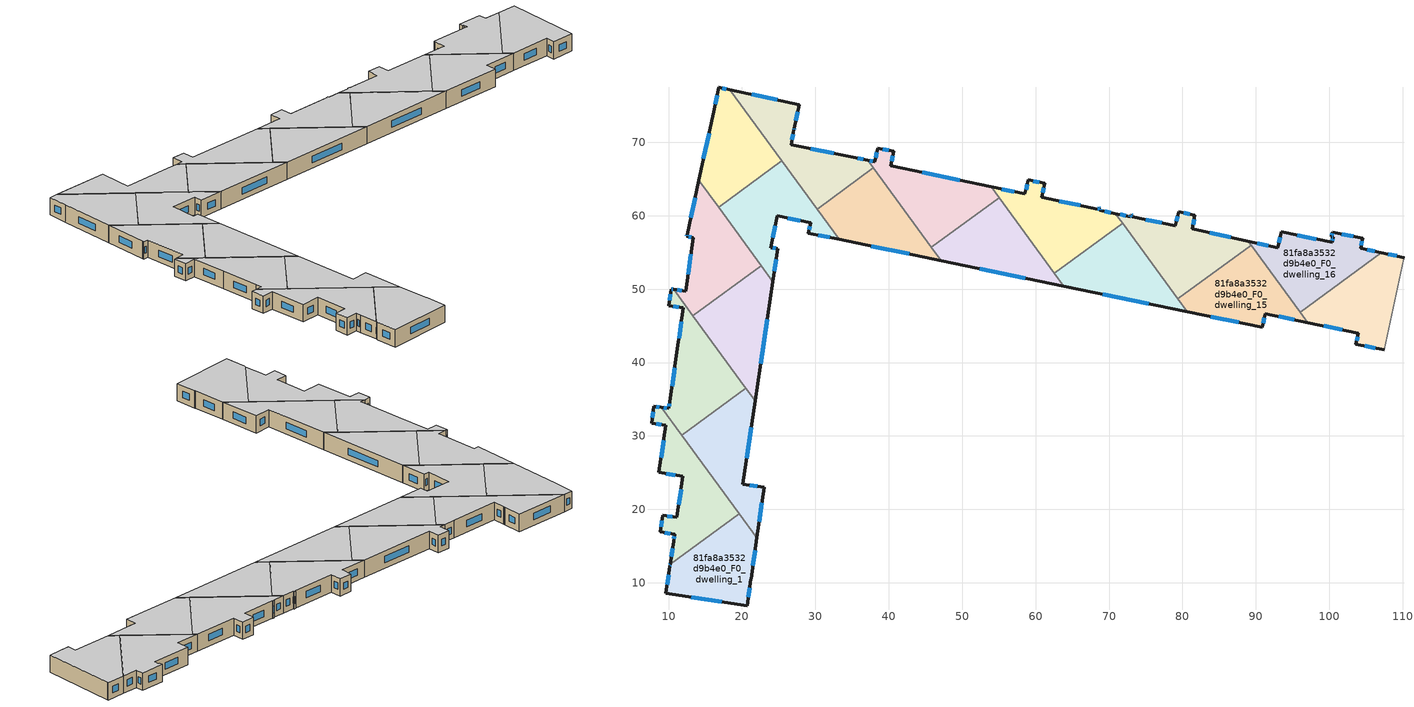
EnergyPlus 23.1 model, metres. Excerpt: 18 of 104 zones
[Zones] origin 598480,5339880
81fa8a3532d9b4e0_F0_dwelling_0
 floor ground (EU_floor_Construction): 9.64,31.44 7.68,31.74 8.01,34.05 9.03,33.9 19.63,19.43 10.22,12.54 10.69,15.69 10.85,16.61 8.87,16.93 9.19,19.19 11.12,18.91 11.96,24.52 8.69,25.05 z0
 wall outside (EU_wall_Construction): 9.03,33.9 8.01,34.05 7.68,31.74 9.64,31.44 8.69,25.05 11.96,24.52 11.12,18.91 9.19,19.19 8.87,16.93 10.85,16.61 10.69,15.69 10.22,12.54 z0:3
 wall to 81fa8a3532d9b4e0_F0_dwelling_1 (EU_wall_Construction): 10.22,12.54 19.63,19.43 z0:3
 wall to 81fa8a3532d9b4e0_F0_dwelling_3 (EU_wall_Construction): 19.63,19.43 11.81,30.11 z0:3
 wall to 81fa8a3532d9b4e0_F0_dwelling_2 (EU_wall_Construction): 11.81,30.11 9.03,33.9 z0:3
 window (EU_Window_Construction): 9.71,24.89 10.94,24.69 / 9.34,29.44 8.99,27.06 / 8.29,31.64 9.03,31.53 / 7.91,33.32 7.78,32.46 / 8.71,33.95 8.33,34 / 10.54,14.7 10.37,13.53 / 10.8,16.32 10.74,15.98 / 9.49,16.83 10.23,16.71 / 9.09,18.48 8.97,17.64 / 10.51,19 9.8,19.1 / 11.7,22.76 11.38,20.67 z0.94:2.06
 ceiling to 81fa8a3532d9b4e0_F1_dwelling_0 (EU_floor_Construction): 19.63,19.43 9.03,33.9 8.01,34.05 7.68,31.74 9.64,31.44 8.69,25.05 11.96,24.52 11.12,18.91 9.19,19.19 8.87,16.93 10.85,16.61 10.69,15.69 10.22,12.54 z3
81fa8a3532d9b4e0_F0_dwelling_1
 floor ground (EU_floor_Construction): 19.63,19.43 22.03,16.15 21.24,10.58 21.23,10.47 20.72,6.91 9.65,8.56 10.18,12.28 10.22,12.54 z0
 wall outside (EU_wall_Construction): 10.22,12.54 10.18,12.28 9.65,8.56 20.72,6.91 21.23,10.47 21.24,10.58 22.03,16.15 z0:3
 wall to 81fa8a3532d9b4e0_F0_dwelling_3 (EU_wall_Construction): 22.03,16.15 19.63,19.43 z0:3
 window (EU_Window_Construction): 20.88,8.03 21.07,9.35 / 13.12,8.04 17.25,7.43 / 10.02,11.12 9.82,9.72 / 10.21,12.46 10.19,12.36 / 21.49,12.33 21.78,14.41 z0.94:2.06
 ceiling to 81fa8a3532d9b4e0_F1_dwelling_1 (EU_floor_Construction): 20.72,6.91 21.23,10.47 21.24,10.58 22.03,16.15 19.63,19.43 10.22,12.54 10.18,12.28 9.65,8.56 z3
81fa8a3532d9b4e0_F0_dwelling_10
 floor ground (EU_floor_Construction): 53.95,63.94 55.02,62.47 45.79,55.71 37.12,67.55 38.1,67.35 38.48,69.2 40.69,68.76 40.3,66.84 z0
 wall outside (EU_wall_Construction): 53.95,63.94 40.3,66.84 40.69,68.76 38.48,69.2 38.1,67.35 37.12,67.55 z0:3
 wall to 81fa8a3532d9b4e0_F0_dwelling_11 (EU_wall_Construction): 45.79,55.71 55.02,62.47 z0:3
 wall to 81fa8a3532d9b4e0_F0_dwelling_9 (EU_wall_Construction): 37.89,66.51 45.79,55.71 z0:3
 wall to 81fa8a3532d9b4e0_F0_dwelling_12 (EU_wall_Construction): 55.02,62.47 53.95,63.94 z0:3
 wall to 81fa8a3532d9b4e0_F0_dwelling_8 (EU_wall_Construction): 37.12,67.55 37.89,66.51 z0:3
 window (EU_Window_Construction): 37.79,67.42 37.43,67.49 / 38.36,68.62 38.22,67.93 / 40,68.9 39.17,69.06 / 40.42,67.44 40.57,68.16 / 49.67,64.85 44.58,65.93 z0.94:2.06
 ceiling to 81fa8a3532d9b4e0_F1_dwelling_10 (EU_floor_Construction): 55.02,62.47 53.95,63.94 40.3,66.84 40.69,68.76 38.48,69.2 38.1,67.35 37.12,67.55 45.79,55.71 z3
81fa8a3532d9b4e0_F0_dwelling_11
 floor ground (EU_floor_Construction): 55.02,62.47 63.85,50.42 47.13,53.89 45.79,55.71 z0
 wall outside (EU_wall_Construction): 47.13,53.89 63.85,50.42 z0:3
 wall to 81fa8a3532d9b4e0_F0_dwelling_13 (EU_wall_Construction): 63.85,50.42 62.56,52.18 z0:3
 wall to 81fa8a3532d9b4e0_F0_dwelling_9 (EU_wall_Construction): 45.79,55.71 47.13,53.89 z0:3
 wall to 81fa8a3532d9b4e0_F0_dwelling_12 (EU_wall_Construction): 62.56,52.18 55.02,62.47 z0:3
 window (EU_Window_Construction): 52.37,52.8 58.61,51.5 z0.94:2.06
 ceiling to 81fa8a3532d9b4e0_F1_dwelling_11 (EU_floor_Construction): 63.85,50.42 55.02,62.47 45.79,55.71 47.13,53.89 z3
81fa8a3532d9b4e0_F0_dwelling_12
 floor ground (EU_floor_Construction): 70.87,60.3 71.84,58.97 62.56,52.18 53.95,63.94 58.55,62.97 59.02,64.88 61.21,64.42 60.83,62.51 68.49,60.9 68.51,61.02 68.81,60.96 68.76,60.72 z0
 wall outside (EU_wall_Construction): 70.87,60.3 68.76,60.72 68.81,60.96 68.51,61.02 68.49,60.9 60.83,62.51 61.21,64.42 59.02,64.88 58.55,62.97 53.95,63.94 z0:3
 wall to 81fa8a3532d9b4e0_F0_dwelling_13 (EU_wall_Construction): 62.56,52.18 71.84,58.97 z0:3
 wall to 81fa8a3532d9b4e0_F0_dwelling_14 (EU_wall_Construction): 71.84,58.97 70.87,60.3 z0:3
 window (EU_Window_Construction): 70.21,60.43 69.42,60.58 / 57.11,63.27 55.39,63.64 / 58.87,64.28 58.7,63.57 / 60.52,64.56 59.7,64.73 / 60.95,63.11 61.09,63.82 / 66.09,61.4 63.23,62.01 / 68.5,60.98 68.5,60.94 / 68.71,60.98 68.6,61 / 68.77,60.79 68.79,60.88 z0.94:2.06
 ceiling to 81fa8a3532d9b4e0_F1_dwelling_12 (EU_floor_Construction): 71.84,58.97 70.87,60.3 68.76,60.72 68.81,60.96 68.51,61.02 68.49,60.9 60.83,62.51 61.21,64.42 59.02,64.88 58.55,62.97 53.95,63.94 62.56,52.18 z3
81fa8a3532d9b4e0_F0_dwelling_13
 floor ground (EU_floor_Construction): 71.84,58.97 80.66,46.92 63.85,50.42 62.56,52.18 z0
 wall outside (EU_wall_Construction): 63.85,50.42 80.66,46.92 z0:3
 wall to 81fa8a3532d9b4e0_F0_dwelling_15 (EU_wall_Construction): 80.66,46.92 79.37,48.69 z0:3
 wall to 81fa8a3532d9b4e0_F0_dwelling_14 (EU_wall_Construction): 79.37,48.69 71.84,58.97 z0:3
 window (EU_Window_Construction): 69.12,49.32 75.39,48.02 z0.94:2.06
 ceiling to 81fa8a3532d9b4e0_F1_dwelling_13 (EU_floor_Construction): 80.66,46.92 71.84,58.97 62.56,52.18 63.85,50.42 z3
81fa8a3532d9b4e0_F0_dwelling_14
 floor ground (EU_floor_Construction): 88.93,56.55 89.34,55.99 79.37,48.69 70.87,60.3 72.89,59.9 72.93,60.08 73.23,60.01 73.19,59.85 79.04,58.65 79.49,60.54 81.7,60.08 81.34,58.21 z0
 wall outside (EU_wall_Construction): 88.93,56.55 81.34,58.21 81.7,60.08 79.49,60.54 79.04,58.65 73.19,59.85 73.23,60.01 72.93,60.08 72.89,59.9 70.87,60.3 z0:3
 wall to 81fa8a3532d9b4e0_F0_dwelling_15 (EU_wall_Construction): 79.37,48.69 89.34,55.99 z0:3
 wall to 81fa8a3532d9b4e0_F0_dwelling_16 (EU_wall_Construction): 89.34,55.99 88.93,56.55 z0:3
 window (EU_Window_Construction): 72.26,60.02 71.5,60.17 / 72.92,60.02 72.9,59.95 / 73.13,60.03 73.02,60.06 / 73.2,59.9 73.22,59.96 / 77.21,59.03 75.02,59.47 / 79.35,59.95 79.18,59.24 / 81.01,60.22 80.18,60.4 / 81.45,58.79 81.59,59.49 / 86.55,57.07 83.72,57.69 z0.94:2.06
 ceiling to 81fa8a3532d9b4e0_F1_dwelling_14 (EU_floor_Construction): 89.34,55.99 88.93,56.55 81.34,58.21 81.7,60.08 79.49,60.54 79.04,58.65 73.19,59.85 73.23,60.01 72.93,60.08 72.89,59.9 70.87,60.3 79.37,48.69 z3
81fa8a3532d9b4e0_F0_dwelling_15
 floor ground (EU_floor_Construction): 89.34,55.99 97.05,45.45 91.29,46.66 90.9,44.8 80.66,46.92 79.37,48.69 z0
 wall outside (EU_wall_Construction): 80.66,46.92 90.9,44.8 91.29,46.66 97.05,45.45 z0:3
 wall to 81fa8a3532d9b4e0_F0_dwelling_17 (EU_wall_Construction): 97.05,45.45 96.01,46.87 z0:3
 wall to 81fa8a3532d9b4e0_F0_dwelling_16 (EU_wall_Construction): 96.01,46.87 89.34,55.99 z0:3
 window (EU_Window_Construction): 91.02,45.38 91.17,46.07 / 83.87,46.26 87.69,45.47 / 93.1,46.28 95.25,45.83 z0.94:2.06
 ceiling to 81fa8a3532d9b4e0_F1_dwelling_15 (EU_floor_Construction): 97.05,45.45 89.34,55.99 79.37,48.69 80.66,46.92 90.9,44.8 91.29,46.66 z3
81fa8a3532d9b4e0_F0_dwelling_16
 floor ground (EU_floor_Construction): 104.54,56.93 104.27,55.56 107.07,54.97 96.01,46.87 88.93,56.55 92.98,55.67 93.43,57.72 93.45,57.83 100.37,56.38 100.56,57.1 100.3,57.17 100.45,57.78 z0
 wall outside (EU_wall_Construction): 107.07,54.97 104.27,55.56 104.54,56.93 100.45,57.78 100.3,57.17 100.56,57.1 100.37,56.38 93.45,57.83 93.43,57.72 92.98,55.67 88.93,56.55 z0:3
 wall to 81fa8a3532d9b4e0_F0_dwelling_17 (EU_wall_Construction): 96.01,46.87 107.07,54.97 z0:3
 window (EU_Window_Construction): 103.26,57.2 101.73,57.51 / 104.35,55.99 104.45,56.5 / 106.19,55.16 105.14,55.38 / 91.71,55.94 90.2,56.27 / 93.29,57.08 93.12,56.31 / 98.2,56.83 95.62,57.38 / 100.5,56.87 100.43,56.6 / 100.38,57.15 100.48,57.12 / 100.4,57.59 100.35,57.36 z0.94:2.06
 ceiling to 81fa8a3532d9b4e0_F1_dwelling_16 (EU_floor_Construction): 107.07,54.97 104.27,55.56 104.54,56.93 100.45,57.78 100.3,57.17 100.56,57.1 100.37,56.38 93.45,57.83 93.43,57.72 92.98,55.67 88.93,56.55 96.01,46.87 z3
81fa8a3532d9b4e0_F0_dwelling_17
 floor ground (EU_floor_Construction): 110.18,54.31 110.14,54.14 107.48,41.72 103.63,42.52 103.95,44.02 97.05,45.45 96.01,46.87 107.07,54.97 z0
 wall outside (EU_wall_Construction): 97.05,45.45 103.95,44.02 103.63,42.52 107.48,41.72 / 110.18,54.31 107.07,54.97 z0:3
 wall adiabatic (EU_wall_Construction): 107.48,41.72 110.14,54.14 110.18,54.31 z0:3
 window (EU_Window_Construction): 104.84,42.27 106.27,41.97 / 103.85,43.55 103.73,42.99 / 99.21,45 101.79,44.47 / 109.2,54.52 108.04,54.76 z0.94:2.06
 ceiling to 81fa8a3532d9b4e0_F1_dwelling_17 (EU_floor_Construction): 107.48,41.72 110.14,54.14 110.18,54.31 107.07,54.97 96.01,46.87 97.05,45.45 103.95,44.02 103.63,42.52 z3
81fa8a3532d9b4e0_F0_dwelling_2
 floor ground (EU_floor_Construction): 12.04,47.47 10.05,47.76 10.34,50.01 10.68,49.96 20.54,36.5 11.81,30.11 9.03,33.9 10.04,33.76 10.17,34.7 11.15,41.43 z0
 wall outside (EU_wall_Construction): 10.68,49.96 10.34,50.01 10.05,47.76 12.04,47.47 11.15,41.43 10.17,34.7 10.04,33.76 9.03,33.9 z0:3
 wall to 81fa8a3532d9b4e0_F0_dwelling_3 (EU_wall_Construction): 11.81,30.11 20.54,36.5 z0:3
 wall to 81fa8a3532d9b4e0_F0_dwelling_5 (EU_wall_Construction): 20.54,36.5 13.31,46.36 z0:3
 wall to 81fa8a3532d9b4e0_F0_dwelling_4 (EU_wall_Construction): 13.31,46.37 10.68,49.96 z0:3
 window (EU_Window_Construction): 11.76,45.57 11.42,43.32 / 10.67,47.67 11.41,47.56 / 10.25,49.31 10.14,48.47 / 10.57,49.98 10.45,50 / 9.72,33.8 9.35,33.86 / 10.13,34.4 10.08,34.05 / 10.84,39.32 10.47,36.81 z0.94:2.06
 ceiling to 81fa8a3532d9b4e0_F1_dwelling_2 (EU_floor_Construction): 20.54,36.5 10.68,49.96 10.34,50.01 10.05,47.76 12.04,47.47 11.15,41.43 10.17,34.7 10.04,33.76 9.03,33.9 11.81,30.11 z3
81fa8a3532d9b4e0_F0_dwelling_3
 floor ground (EU_floor_Construction): 21.8,34.77 20.13,23.45 23.01,23.03 22.03,16.15 11.81,30.11 20.54,36.5 z0
 wall outside (EU_wall_Construction): 22.03,16.15 23.01,23.03 20.13,23.45 21.8,34.77 z0:3
 wall to 81fa8a3532d9b4e0_F0_dwelling_5 (EU_wall_Construction): 21.8,34.77 20.54,36.5 z0:3
 window (EU_Window_Construction): 22.11,23.16 21.03,23.32 / 22.34,18.31 22.7,20.88 / 20.65,27 21.28,31.22 z0.94:2.06
 ceiling to 81fa8a3532d9b4e0_F1_dwelling_3 (EU_floor_Construction): 22.03,16.15 23.01,23.03 20.13,23.45 21.8,34.77 20.54,36.5 11.81,30.11 z3
81fa8a3532d9b4e0_F0_dwelling_4
 floor ground (EU_floor_Construction): 14.12,64.8 22.63,53.19 13.31,46.37 10.68,49.96 12.35,49.72 13.35,57.02 12.48,57.21 12.53,57.41 z0
 wall outside (EU_wall_Construction): 14.12,64.8 12.53,57.41 12.48,57.21 13.35,57.02 12.35,49.72 10.68,49.96 z0:3
 wall to 81fa8a3532d9b4e0_F0_dwelling_5 (EU_wall_Construction): 13.31,46.37 22.63,53.19 z0:3
 wall to 81fa8a3532d9b4e0_F0_dwelling_7 (EU_wall_Construction): 22.63,53.19 16.81,61.14 z0:3
 wall to 81fa8a3532d9b4e0_F0_dwelling_6 (EU_wall_Construction): 16.81,61.14 14.12,64.8 z0:3
 window (EU_Window_Construction): 12.51,57.34 12.5,57.27 / 13.62,62.49 13.03,59.73 / 11.83,49.8 11.2,49.89 / 13.04,54.73 12.67,52.01 / 12.76,57.15 13.08,57.08 z0.94:2.06
 ceiling to 81fa8a3532d9b4e0_F1_dwelling_4 (EU_floor_Construction): 22.63,53.19 14.12,64.8 12.53,57.41 12.48,57.21 13.35,57.02 12.35,49.72 10.68,49.96 13.31,46.37 z3
81fa8a3532d9b4e0_F0_dwelling_5
 floor ground (EU_floor_Construction): 22.63,53.19 24.21,51.03 21.8,34.77 13.31,46.37 z0
 wall outside (EU_wall_Construction): 21.8,34.77 24.21,51.03 z0:3
 wall to 81fa8a3532d9b4e0_F0_dwelling_7 (EU_wall_Construction): 24.21,51.03 22.63,53.19 z0:3
 window (EU_Window_Construction): 22.56,39.87 23.46,45.93 z0.94:2.06
 ceiling to 81fa8a3532d9b4e0_F1_dwelling_5 (EU_floor_Construction): 21.8,34.77 24.21,51.03 22.63,53.19 13.31,46.37 z3
81fa8a3532d9b4e0_F0_dwelling_6
 floor ground (EU_floor_Construction): 18.34,77.15 25.44,67.46 16.81,61.14 14.12,64.8 16.15,74.17 16.82,77.47 z0
 wall outside (EU_wall_Construction): 18.34,77.15 16.82,77.47 16.15,74.17 14.12,64.8 z0:3
 wall to 81fa8a3532d9b4e0_F0_dwelling_7 (EU_wall_Construction): 16.81,61.14 25.44,67.46 z0:3
 wall to 81fa8a3532d9b4e0_F0_dwelling_8 (EU_wall_Construction): 25.44,67.46 18.34,77.15 z0:3
 window (EU_Window_Construction): 16.61,76.44 16.36,75.21 / 17.87,77.25 17.3,77.37 / 15.51,71.24 14.76,67.74 z0.94:2.06
 ceiling to 81fa8a3532d9b4e0_F1_dwelling_6 (EU_floor_Construction): 25.44,67.46 18.34,77.15 16.82,77.47 16.15,74.17 14.12,64.8 16.81,61.14 z3
81fa8a3532d9b4e0_F0_dwelling_7
 floor ground (EU_floor_Construction): 25.44,67.46 33.27,56.77 29.06,57.64 29.35,59.03 24.81,59.97 23.92,55.65 24.88,55.51 24.21,51.03 16.81,61.14 z0
 wall outside (EU_wall_Construction): 24.21,51.03 24.88,55.51 23.92,55.65 24.81,59.97 29.35,59.03 29.06,57.64 33.27,56.77 z0:3
 wall to 81fa8a3532d9b4e0_F0_dwelling_9 (EU_wall_Construction): 33.27,56.77 30.24,60.91 z0:3
 wall to 81fa8a3532d9b4e0_F0_dwelling_8 (EU_wall_Construction): 30.24,60.91 25.44,67.46 z0:3
 window (EU_Window_Construction): 24.42,52.43 24.67,54.11 / 30.38,57.37 31.95,57.04 / 29.26,58.59 29.15,58.08 / 26.23,59.67 27.92,59.32 / 24.2,57.01 24.53,58.62 / 24.58,55.55 24.22,55.61 z0.94:2.06
 ceiling to 81fa8a3532d9b4e0_F1_dwelling_7 (EU_floor_Construction): 33.27,56.77 25.44,67.46 16.81,61.14 24.21,51.03 24.88,55.51 23.92,55.65 24.81,59.97 29.35,59.03 29.06,57.64 z3
81fa8a3532d9b4e0_F0_dwelling_8
 floor ground (EU_floor_Construction): 35.16,67.96 37.12,67.55 37.89,66.51 30.24,60.91 18.34,77.15 27.8,75.14 27.13,71.95 27.11,71.87 27.08,71.73 26.69,69.69 z0
 wall outside (EU_wall_Construction): 37.12,67.55 35.16,67.96 26.69,69.69 27.08,71.73 27.11,71.87 27.13,71.95 27.8,75.14 18.34,77.15 z0:3
 wall to 81fa8a3532d9b4e0_F0_dwelling_9 (EU_wall_Construction): 30.24,60.91 37.89,66.51 z0:3
 window (EU_Window_Construction): 24.84,75.77 21.31,76.52 / 27.34,72.95 27.59,74.14 / 27.09,71.77 27.1,71.82 / 26.81,70.33 26.96,71.09 / 32.5,68.5 29.34,69.15 / 36.5,67.68 35.77,67.84 z0.94:2.06
 ceiling to 81fa8a3532d9b4e0_F1_dwelling_8 (EU_floor_Construction): 37.89,66.51 37.12,67.55 35.16,67.96 26.69,69.69 27.08,71.73 27.11,71.87 27.13,71.95 27.8,75.14 18.34,77.15 30.24,60.91 z3
81fa8a3532d9b4e0_F0_dwelling_9
 floor ground (EU_floor_Construction): 37.89,66.51 47.13,53.89 33.27,56.77 30.24,60.91 z0
 wall outside (EU_wall_Construction): 33.27,56.77 47.13,53.89 z0:3
 window (EU_Window_Construction): 37.61,55.86 42.78,54.79 z0.94:2.06
 ceiling to 81fa8a3532d9b4e0_F1_dwelling_9 (EU_floor_Construction): 47.13,53.89 37.89,66.51 30.24,60.91 33.27,56.77 z3
[Building]
EU S2 Campaign: North Axis=0; Terrain=City; Solar Distribution=FullExterior
[Site:Location]
Vienna: Latitude=48; Longitude=16.5; Time Zone=1; Elevation=183
[SizingPeriod:WeatherFileDays]
AnnualSizingPeriod: Begin Month=1; Begin Day of Month=1; End Month=12; End Day of Month=31; Day of Week for Start Day=Monday; Use Weather File Daylight Saving Period=No; Use Weather File Rain and Snow Indicators=No
[MATERIAL]
EU_InternalMass_Material: Roughness=MediumRough; Thickness=0.1; Conductivity=1; Density=1800; Specific Heat=900; Thermal Absorptance=0.9; Solar Absorptance=0.7; Visible Absorptance=0.7
[MATERIAL:NOMASS] Roughness=MediumRough; Thermal Absorptance=0.9; Solar Absorptance=0.7; Visible Absorptance=0.7
Name | Thermal Resistance
EU_wall_NoMass | 0.914258
EU_floor_NoMass | 1.09711
[WINDOWMATERIAL:SIMPLEGLAZINGSYSTEM]
EU_Window_SimpleGlazing: UFactor=2.09642; Solar Heat Gain Coefficient=0.65; Visible Transmittance=0.65
[CONSTRUCTION]
EU_wall_Construction: EU_wall_NoMass
EU_floor_Construction: EU_floor_NoMass
EU_Window_Construction: EU_Window_SimpleGlazing
EU_InternalMass_Construction: EU_InternalMass_Material
[ZONE] Type=1; Multiplier=1; Ceiling Height=autocalculate; Floor Area=autocalculate; Part of Total Floor Area=Yes
Name | Volume
81fa8a3532d9b4e0_F0_dwelling_0 | 295.296
81fa8a3532d9b4e0_F0_dwelling_1; 81fa8a3532d9b4e0_F0_dwelling_12 | 295.31
81fa8a3532d9b4e0_F0_dwelling_10 | 295.323
81fa8a3532d9b4e0_F0_dwelling_11 | 295.306
81fa8a3532d9b4e0_F0_dwelling_13 | 295.274
81fa8a3532d9b4e0_F0_dwelling_14 | 295.285
81fa8a3532d9b4e0_F0_dwelling_15 | 295.304
81fa8a3532d9b4e0_F0_dwelling_16 | 295.275
81fa8a3532d9b4e0_F0_dwelling_17 | 295.311
81fa8a3532d9b4e0_F0_dwelling_2 | 295.276
81fa8a3532d9b4e0_F0_dwelling_3; 81fa8a3532d9b4e0_F0_dwelling_6 | 295.277
81fa8a3532d9b4e0_F0_dwelling_4 | 295.315
81fa8a3532d9b4e0_F0_dwelling_5 | 295.291
81fa8a3532d9b4e0_F0_dwelling_7 | 295.302
81fa8a3532d9b4e0_F0_dwelling_8 | 295.293
81fa8a3532d9b4e0_F0_dwelling_9 | 295.295
[INTERNALMASS] Construction=EU_InternalMass_Construction
Name | Zone or ZoneList | Surface Area
81fa8a3532d9b4e0_F0_dwelling_0_EU_InternalMass | 81fa8a3532d9b4e0_F0_dwelling_0 | 98.4326
81fa8a3532d9b4e0_F0_dwelling_1_EU_InternalMass | 81fa8a3532d9b4e0_F0_dwelling_1 | 98.4376
81fa8a3532d9b4e0_F0_dwelling_2_EU_InternalMass | 81fa8a3532d9b4e0_F0_dwelling_2 | 98.4252
81fa8a3532d9b4e0_F0_dwelling_3_EU_InternalMass | 81fa8a3532d9b4e0_F0_dwelling_3 | 98.4245
81fa8a3532d9b4e0_F0_dwelling_4_EU_InternalMass | 81fa8a3532d9b4e0_F0_dwelling_4 | 98.4378
81fa8a3532d9b4e0_F0_dwelling_5_EU_InternalMass | 81fa8a3532d9b4e0_F0_dwelling_5 | 98.4269
81fa8a3532d9b4e0_F0_dwelling_6_EU_InternalMass | 81fa8a3532d9b4e0_F0_dwelling_6 | 98.4277
81fa8a3532d9b4e0_F0_dwelling_7_EU_InternalMass | 81fa8a3532d9b4e0_F0_dwelling_7 | 98.4333
81fa8a3532d9b4e0_F0_dwelling_8_EU_InternalMass | 81fa8a3532d9b4e0_F0_dwelling_8 | 98.4275
81fa8a3532d9b4e0_F0_dwelling_9_EU_InternalMass | 81fa8a3532d9b4e0_F0_dwelling_9 | 98.4262
81fa8a3532d9b4e0_F0_dwelling_10_EU_InternalMass | 81fa8a3532d9b4e0_F0_dwelling_10 | 98.4277
81fa8a3532d9b4e0_F0_dwelling_11_EU_InternalMass | 81fa8a3532d9b4e0_F0_dwelling_11 | 98.4328
81fa8a3532d9b4e0_F0_dwelling_12_EU_InternalMass | 81fa8a3532d9b4e0_F0_dwelling_12 | 98.4366
81fa8a3532d9b4e0_F0_dwelling_13_EU_InternalMass | 81fa8a3532d9b4e0_F0_dwelling_13 | 98.4249
81fa8a3532d9b4e0_F0_dwelling_14_EU_InternalMass | 81fa8a3532d9b4e0_F0_dwelling_14 | 98.4274
81fa8a3532d9b4e0_F0_dwelling_15_EU_InternalMass | 81fa8a3532d9b4e0_F0_dwelling_15 | 98.4345
81fa8a3532d9b4e0_F0_dwelling_16_EU_InternalMass | 81fa8a3532d9b4e0_F0_dwelling_16 | 98.426
81fa8a3532d9b4e0_F0_dwelling_17_EU_InternalMass | 81fa8a3532d9b4e0_F0_dwelling_17 | 98.4353
[OTHEREQUIPMENT] Fuel Type=Electricity; Design Level Calculation Method=Watts/Area; Power per Zone Floor Area=1; Fraction Latent=0; Fraction Radiant=0; Fraction Lost=0; Carbon Dioxide Generation Rate=0; EndUse Subcategory=EU_Step8_InternalGains
Name | Zone or ZoneList or Space or SpaceList | Schedule
EU_Step8_InternalGain_81fa8a3532d9b4e0_F0_dwelling_0_f000 | 81fa8a3532d9b4e0_F0_dwelling_0 | EU_Step8_GainSchedule_81fa8a3532d9b4e0_F0_dwelling_0_f000
EU_Step8_InternalGain_81fa8a3532d9b4e0_F0_dwelling_1_f000 | 81fa8a3532d9b4e0_F0_dwelling_1 | EU_Step8_GainSchedule_81fa8a3532d9b4e0_F0_dwelling_1_f000
EU_Step8_InternalGain_81fa8a3532d9b4e0_F0_dwelling_2_f000 | 81fa8a3532d9b4e0_F0_dwelling_2 | EU_Step8_GainSchedule_81fa8a3532d9b4e0_F0_dwelling_2_f000
EU_Step8_InternalGain_81fa8a3532d9b4e0_F0_dwelling_3_f000 | 81fa8a3532d9b4e0_F0_dwelling_3 | EU_Step8_GainSchedule_81fa8a3532d9b4e0_F0_dwelling_3_f000
EU_Step8_InternalGain_81fa8a3532d9b4e0_F0_dwelling_4_f000 | 81fa8a3532d9b4e0_F0_dwelling_4 | EU_Step8_GainSchedule_81fa8a3532d9b4e0_F0_dwelling_4_f000
EU_Step8_InternalGain_81fa8a3532d9b4e0_F0_dwelling_5_f000 | 81fa8a3532d9b4e0_F0_dwelling_5 | EU_Step8_GainSchedule_81fa8a3532d9b4e0_F0_dwelling_5_f000
EU_Step8_InternalGain_81fa8a3532d9b4e0_F0_dwelling_6_f000 | 81fa8a3532d9b4e0_F0_dwelling_6 | EU_Step8_GainSchedule_81fa8a3532d9b4e0_F0_dwelling_6_f000
EU_Step8_InternalGain_81fa8a3532d9b4e0_F0_dwelling_7_f000 | 81fa8a3532d9b4e0_F0_dwelling_7 | EU_Step8_GainSchedule_81fa8a3532d9b4e0_F0_dwelling_7_f000
EU_Step8_InternalGain_81fa8a3532d9b4e0_F0_dwelling_8_f000 | 81fa8a3532d9b4e0_F0_dwelling_8 | EU_Step8_GainSchedule_81fa8a3532d9b4e0_F0_dwelling_8_f000
EU_Step8_InternalGain_81fa8a3532d9b4e0_F0_dwelling_9_f000 | 81fa8a3532d9b4e0_F0_dwelling_9 | EU_Step8_GainSchedule_81fa8a3532d9b4e0_F0_dwelling_9_f000
EU_Step8_InternalGain_81fa8a3532d9b4e0_F0_dwelling_10_f000 | 81fa8a3532d9b4e0_F0_dwelling_10 | EU_Step8_GainSchedule_81fa8a3532d9b4e0_F0_dwelling_10_f000
EU_Step8_InternalGain_81fa8a3532d9b4e0_F0_dwelling_11_f000 | 81fa8a3532d9b4e0_F0_dwelling_11 | EU_Step8_GainSchedule_81fa8a3532d9b4e0_F0_dwelling_11_f000
EU_Step8_InternalGain_81fa8a3532d9b4e0_F0_dwelling_12_f000 | 81fa8a3532d9b4e0_F0_dwelling_12 | EU_Step8_GainSchedule_81fa8a3532d9b4e0_F0_dwelling_12_f000
EU_Step8_InternalGain_81fa8a3532d9b4e0_F0_dwelling_13_f000 | 81fa8a3532d9b4e0_F0_dwelling_13 | EU_Step8_GainSchedule_81fa8a3532d9b4e0_F0_dwelling_13_f000
EU_Step8_InternalGain_81fa8a3532d9b4e0_F0_dwelling_14_f000 | 81fa8a3532d9b4e0_F0_dwelling_14 | EU_Step8_GainSchedule_81fa8a3532d9b4e0_F0_dwelling_14_f000
EU_Step8_InternalGain_81fa8a3532d9b4e0_F0_dwelling_15_f000 | 81fa8a3532d9b4e0_F0_dwelling_15 | EU_Step8_GainSchedule_81fa8a3532d9b4e0_F0_dwelling_15_f000
EU_Step8_InternalGain_81fa8a3532d9b4e0_F0_dwelling_16_f000 | 81fa8a3532d9b4e0_F0_dwelling_16 | EU_Step8_GainSchedule_81fa8a3532d9b4e0_F0_dwelling_16_f000
EU_Step8_InternalGain_81fa8a3532d9b4e0_F0_dwelling_17_f000 | 81fa8a3532d9b4e0_F0_dwelling_17 | EU_Step8_GainSchedule_81fa8a3532d9b4e0_F0_dwelling_17_f000
[ZONEVENTILATION:DESIGNFLOWRATE] Schedule=EU_AlwaysOn; Design Flow Rate Calculation Method=AirChanges/Hour; Air Changes per Hour=0.546891; Ventilation Type=Natural; Fan Pressure Rise=0; Fan Total Efficiency=1; Constant Term Coefficient=1; Temperature Term Coefficient=0; Velocity Term Coefficient=0; Velocity Squared Term Coefficient=0; Minimum Indoor Temperature=-100; Maximum Indoor Temperature=100; Delta Temperature=-100; Minimum Outdoor Temperature=-100; Maximum Outdoor Temperature=100; Maximum Wind Speed=40
Name | Zone or ZoneList or Space or SpaceList
EU_ConstantAir_81fa8a3532d9b4e0_F0_dwelling_0 | 81fa8a3532d9b4e0_F0_dwelling_0
EU_ConstantAir_81fa8a3532d9b4e0_F0_dwelling_1 | 81fa8a3532d9b4e0_F0_dwelling_1
EU_ConstantAir_81fa8a3532d9b4e0_F0_dwelling_2 | 81fa8a3532d9b4e0_F0_dwelling_2
EU_ConstantAir_81fa8a3532d9b4e0_F0_dwelling_3 | 81fa8a3532d9b4e0_F0_dwelling_3
EU_ConstantAir_81fa8a3532d9b4e0_F0_dwelling_4 | 81fa8a3532d9b4e0_F0_dwelling_4
EU_ConstantAir_81fa8a3532d9b4e0_F0_dwelling_5 | 81fa8a3532d9b4e0_F0_dwelling_5
EU_ConstantAir_81fa8a3532d9b4e0_F0_dwelling_6 | 81fa8a3532d9b4e0_F0_dwelling_6
EU_ConstantAir_81fa8a3532d9b4e0_F0_dwelling_7 | 81fa8a3532d9b4e0_F0_dwelling_7
EU_ConstantAir_81fa8a3532d9b4e0_F0_dwelling_8 | 81fa8a3532d9b4e0_F0_dwelling_8
EU_ConstantAir_81fa8a3532d9b4e0_F0_dwelling_9 | 81fa8a3532d9b4e0_F0_dwelling_9
EU_ConstantAir_81fa8a3532d9b4e0_F0_dwelling_10 | 81fa8a3532d9b4e0_F0_dwelling_10
EU_ConstantAir_81fa8a3532d9b4e0_F0_dwelling_11 | 81fa8a3532d9b4e0_F0_dwelling_11
EU_ConstantAir_81fa8a3532d9b4e0_F0_dwelling_12 | 81fa8a3532d9b4e0_F0_dwelling_12
EU_ConstantAir_81fa8a3532d9b4e0_F0_dwelling_13 | 81fa8a3532d9b4e0_F0_dwelling_13
EU_ConstantAir_81fa8a3532d9b4e0_F0_dwelling_14 | 81fa8a3532d9b4e0_F0_dwelling_14
EU_ConstantAir_81fa8a3532d9b4e0_F0_dwelling_15 | 81fa8a3532d9b4e0_F0_dwelling_15
EU_ConstantAir_81fa8a3532d9b4e0_F0_dwelling_16 | 81fa8a3532d9b4e0_F0_dwelling_16
EU_ConstantAir_81fa8a3532d9b4e0_F0_dwelling_17 | 81fa8a3532d9b4e0_F0_dwelling_17
[HVACTEMPLATE:THERMOSTAT] Constant Heating Setpoint=20; Constant Cooling Setpoint=50
EU_HeatOnly_81fa8a3532d9b4e0_F0_dwelling_0; EU_HeatOnly_81fa8a3532d9b4e0_F0_dwelling_1; EU_HeatOnly_81fa8a3532d9b4e0_F0_dwelling_2; EU_HeatOnly_81fa8a3532d9b4e0_F0_dwelling_3; EU_HeatOnly_81fa8a3532d9b4e0_F0_dwelling_4; EU_HeatOnly_81fa8a3532d9b4e0_F0_dwelling_5; EU_HeatOnly_81fa8a3532d9b4e0_F0_dwelling_6; EU_HeatOnly_81fa8a3532d9b4e0_F0_dwelling_7; EU_HeatOnly_81fa8a3532d9b4e0_F0_dwelling_8; EU_HeatOnly_81fa8a3532d9b4e0_F0_dwelling_9; EU_HeatOnly_81fa8a3532d9b4e0_F0_dwelling_10; EU_HeatOnly_81fa8a3532d9b4e0_F0_dwelling_11; EU_HeatOnly_81fa8a3532d9b4e0_F0_dwelling_12; EU_HeatOnly_81fa8a3532d9b4e0_F0_dwelling_13; EU_HeatOnly_81fa8a3532d9b4e0_F0_dwelling_14; EU_HeatOnly_81fa8a3532d9b4e0_F0_dwelling_15; EU_HeatOnly_81fa8a3532d9b4e0_F0_dwelling_16; EU_HeatOnly_81fa8a3532d9b4e0_F0_dwelling_17; EU_HeatOnly_81fa8a3532d9b4e0_F1_dwelling_0; EU_HeatOnly_81fa8a3532d9b4e0_F1_dwelling_1; EU_HeatOnly_81fa8a3532d9b4e0_F1_dwelling_2; EU_HeatOnly_81fa8a3532d9b4e0_F1_dwelling_3; EU_HeatOnly_81fa8a3532d9b4e0_F1_dwelling_4; EU_HeatOnly_81fa8a3532d9b4e0_F1_dwelling_5; EU_HeatOnly_81fa8a3532d9b4e0_F1_dwelling_6; EU_HeatOnly_81fa8a3532d9b4e0_F1_dwelling_7; EU_HeatOnly_81fa8a3532d9b4e0_F1_dwelling_8; EU_HeatOnly_81fa8a3532d9b4e0_F1_dwelling_9; EU_HeatOnly_81fa8a3532d9b4e0_F1_dwelling_10; EU_HeatOnly_81fa8a3532d9b4e0_F1_dwelling_11; EU_HeatOnly_81fa8a3532d9b4e0_F1_dwelling_12; EU_HeatOnly_81fa8a3532d9b4e0_F1_dwelling_13; EU_HeatOnly_81fa8a3532d9b4e0_F1_dwelling_14; EU_HeatOnly_81fa8a3532d9b4e0_F1_dwelling_15; EU_HeatOnly_81fa8a3532d9b4e0_F1_dwelling_16; EU_HeatOnly_81fa8a3532d9b4e0_F1_dwelling_17; EU_HeatOnly_81fa8a3532d9b4e0_F2_dwelling_0; EU_HeatOnly_81fa8a3532d9b4e0_F2_dwelling_1; EU_HeatOnly_81fa8a3532d9b4e0_F2_dwelling_2; EU_HeatOnly_81fa8a3532d9b4e0_F2_dwelling_3; EU_HeatOnly_81fa8a3532d9b4e0_F2_dwelling_4; EU_HeatOnly_81fa8a3532d9b4e0_F2_dwelling_5; EU_HeatOnly_81fa8a3532d9b4e0_F2_dwelling_6; EU_HeatOnly_81fa8a3532d9b4e0_F2_dwelling_7; EU_HeatOnly_81fa8a3532d9b4e0_F2_dwelling_8; EU_HeatOnly_81fa8a3532d9b4e0_F2_dwelling_9; EU_HeatOnly_81fa8a3532d9b4e0_F2_dwelling_10; EU_HeatOnly_81fa8a3532d9b4e0_F2_dwelling_11; EU_HeatOnly_81fa8a3532d9b4e0_F2_dwelling_12; EU_HeatOnly_81fa8a3532d9b4e0_F2_dwelling_13; EU_HeatOnly_81fa8a3532d9b4e0_F2_dwelling_14; EU_HeatOnly_81fa8a3532d9b4e0_F2_dwelling_15; EU_HeatOnly_81fa8a3532d9b4e0_F2_dwelling_16; EU_HeatOnly_81fa8a3532d9b4e0_F3_dwelling_0; EU_HeatOnly_81fa8a3532d9b4e0_F3_dwelling_1; EU_HeatOnly_81fa8a3532d9b4e0_F3_dwelling_2; EU_HeatOnly_81fa8a3532d9b4e0_F3_dwelling_3; EU_HeatOnly_81fa8a3532d9b4e0_F3_dwelling_4; EU_HeatOnly_81fa8a3532d9b4e0_F3_dwelling_5; EU_HeatOnly_81fa8a3532d9b4e0_F3_dwelling_6; EU_HeatOnly_81fa8a3532d9b4e0_F3_dwelling_7; EU_HeatOnly_81fa8a3532d9b4e0_F3_dwelling_8; EU_HeatOnly_81fa8a3532d9b4e0_F3_dwelling_9; EU_HeatOnly_81fa8a3532d9b4e0_F3_dwelling_10; EU_HeatOnly_81fa8a3532d9b4e0_F3_dwelling_11; EU_HeatOnly_81fa8a3532d9b4e0_F3_dwelling_12; EU_HeatOnly_81fa8a3532d9b4e0_F3_dwelling_13; EU_HeatOnly_81fa8a3532d9b4e0_F3_dwelling_14; EU_HeatOnly_81fa8a3532d9b4e0_F3_dwelling_15; EU_HeatOnly_81fa8a3532d9b4e0_F3_dwelling_16; EU_HeatOnly_81fa8a3532d9b4e0_F4_dwelling_0; EU_HeatOnly_81fa8a3532d9b4e0_F4_dwelling_1; EU_HeatOnly_81fa8a3532d9b4e0_F4_dwelling_2; EU_HeatOnly_81fa8a3532d9b4e0_F4_dwelling_3; EU_HeatOnly_81fa8a3532d9b4e0_F4_dwelling_4; EU_HeatOnly_81fa8a3532d9b4e0_F4_dwelling_5; EU_HeatOnly_81fa8a3532d9b4e0_F4_dwelling_6; EU_HeatOnly_81fa8a3532d9b4e0_F4_dwelling_7; EU_HeatOnly_81fa8a3532d9b4e0_F4_dwelling_8; EU_HeatOnly_81fa8a3532d9b4e0_F4_dwelling_9; EU_HeatOnly_81fa8a3532d9b4e0_F4_dwelling_10; EU_HeatOnly_81fa8a3532d9b4e0_F4_dwelling_11; EU_HeatOnly_81fa8a3532d9b4e0_F4_dwelling_12; EU_HeatOnly_81fa8a3532d9b4e0_F4_dwelling_13; EU_HeatOnly_81fa8a3532d9b4e0_F4_dwelling_14; EU_HeatOnly_81fa8a3532d9b4e0_F4_dwelling_15; EU_HeatOnly_81fa8a3532d9b4e0_F4_dwelling_16; EU_HeatOnly_81fa8a3532d9b4e0_F5_dwelling_0; EU_HeatOnly_81fa8a3532d9b4e0_F5_dwelling_1; EU_HeatOnly_81fa8a3532d9b4e0_F5_dwelling_2; EU_HeatOnly_81fa8a3532d9b4e0_F5_dwelling_3; EU_HeatOnly_81fa8a3532d9b4e0_F5_dwelling_4; EU_HeatOnly_81fa8a3532d9b4e0_F5_dwelling_5; EU_HeatOnly_81fa8a3532d9b4e0_F5_dwelling_6; EU_HeatOnly_81fa8a3532d9b4e0_F5_dwelling_7; EU_HeatOnly_81fa8a3532d9b4e0_F5_dwelling_8; EU_HeatOnly_81fa8a3532d9b4e0_F5_dwelling_9; EU_HeatOnly_81fa8a3532d9b4e0_F5_dwelling_10; EU_HeatOnly_81fa8a3532d9b4e0_F5_dwelling_11; EU_HeatOnly_81fa8a3532d9b4e0_F5_dwelling_12; EU_HeatOnly_81fa8a3532d9b4e0_F5_dwelling_13; EU_HeatOnly_81fa8a3532d9b4e0_F5_dwelling_14; EU_HeatOnly_81fa8a3532d9b4e0_F5_dwelling_15; EU_HeatOnly_81fa8a3532d9b4e0_F5_dwelling_16
[HVACTEMPLATE:ZONE:IDEALLOADSAIRSYSTEM] System Availability Schedule=EU_AlwaysOn; Maximum Heating Supply Air Temperature=50; Minimum Cooling Supply Air Temperature=13; Maximum Heating Supply Air Humidity Ratio=0.0156; Minimum Cooling Supply Air Humidity Ratio=0.0077; Heating Limit=NoLimit; Cooling Limit=NoLimit; Heating Availability Schedule=EU_AlwaysOn; Cooling Availability Schedule=EU_CoolingOff; Dehumidification Control Type=ConstantSensibleHeatRatio; Cooling Sensible Heat Ratio=0.7; Dehumidification Setpoint=60; Humidification Control Type=None; Humidification Setpoint=30; Outdoor Air Method=None; Outdoor Air Flow Rate per Person=0.00944; Outdoor Air Flow Rate per Zone Floor Area=0; Outdoor Air Flow Rate per Zone=0; Demand Controlled Ventilation Type=None; Outdoor Air Economizer Type=NoEconomizer; Heat Recovery Type=None; Sensible Heat Recovery Effectiveness=0.7; Latent Heat Recovery Effectiveness=0.65
Name | Template Thermostat
81fa8a3532d9b4e0_F0_dwelling_0 | EU_HeatOnly_81fa8a3532d9b4e0_F0_dwelling_0
81fa8a3532d9b4e0_F0_dwelling_1 | EU_HeatOnly_81fa8a3532d9b4e0_F0_dwelling_1
81fa8a3532d9b4e0_F0_dwelling_2 | EU_HeatOnly_81fa8a3532d9b4e0_F0_dwelling_2
81fa8a3532d9b4e0_F0_dwelling_3 | EU_HeatOnly_81fa8a3532d9b4e0_F0_dwelling_3
81fa8a3532d9b4e0_F0_dwelling_4 | EU_HeatOnly_81fa8a3532d9b4e0_F0_dwelling_4
81fa8a3532d9b4e0_F0_dwelling_5 | EU_HeatOnly_81fa8a3532d9b4e0_F0_dwelling_5
81fa8a3532d9b4e0_F0_dwelling_6 | EU_HeatOnly_81fa8a3532d9b4e0_F0_dwelling_6
81fa8a3532d9b4e0_F0_dwelling_7 | EU_HeatOnly_81fa8a3532d9b4e0_F0_dwelling_7
81fa8a3532d9b4e0_F0_dwelling_8 | EU_HeatOnly_81fa8a3532d9b4e0_F0_dwelling_8
81fa8a3532d9b4e0_F0_dwelling_9 | EU_HeatOnly_81fa8a3532d9b4e0_F0_dwelling_9
81fa8a3532d9b4e0_F0_dwelling_10 | EU_HeatOnly_81fa8a3532d9b4e0_F0_dwelling_10
81fa8a3532d9b4e0_F0_dwelling_11 | EU_HeatOnly_81fa8a3532d9b4e0_F0_dwelling_11
81fa8a3532d9b4e0_F0_dwelling_12 | EU_HeatOnly_81fa8a3532d9b4e0_F0_dwelling_12
81fa8a3532d9b4e0_F0_dwelling_13 | EU_HeatOnly_81fa8a3532d9b4e0_F0_dwelling_13
81fa8a3532d9b4e0_F0_dwelling_14 | EU_HeatOnly_81fa8a3532d9b4e0_F0_dwelling_14
81fa8a3532d9b4e0_F0_dwelling_15 | EU_HeatOnly_81fa8a3532d9b4e0_F0_dwelling_15
81fa8a3532d9b4e0_F0_dwelling_16 | EU_HeatOnly_81fa8a3532d9b4e0_F0_dwelling_16
81fa8a3532d9b4e0_F0_dwelling_17 | EU_HeatOnly_81fa8a3532d9b4e0_F0_dwelling_17
[SIZING:ZONE] Zone Cooling Design Supply Air Temperature Input Method=SupplyAirTemperature; Zone Cooling Design Supply Air Temperature=13; Zone Heating Design Supply Air Temperature Input Method=SupplyAirTemperature; Zone Heating Design Supply Air Temperature=50; Zone Cooling Design Supply Air Humidity Ratio=0.008; Zone Heating Design Supply Air Humidity Ratio=0.008; Cooling Design Air Flow Method=DesignDay; Cooling Design Air Flow Rate=0; Cooling Minimum Air Flow per Zone Floor Area=0.000762; Cooling Minimum Air Flow=0; Cooling Minimum Air Flow Fraction=0.2; Heating Design Air Flow Method=DesignDay; Heating Design Air Flow Rate=0; Heating Maximum Air Flow per Zone Floor Area=0.002032; Heating Maximum Air Flow=0.141576; Heating Maximum Air Flow Fraction=0.3; Account for Dedicated Outdoor Air System=No; Dedicated Outdoor Air System Control Strategy=NeutralSupplyAir; Dedicated Outdoor Air Low Setpoint Temperature for Design=autosize; Dedicated Outdoor Air High Setpoint Temperature for Design=autosize; Zone Load Sizing Method=Sensible Load Only No Latent Load; Zone Latent Cooling Design Supply Air Humidity Ratio Input Method=HumidityRatioDifference; Zone Cooling Design Supply Air Humidity Ratio Difference=0.005; Zone Latent Heating Design Supply Air Humidity Ratio Input Method=HumidityRatioDifference; Zone Humidification Design Supply Air Humidity Ratio Difference=0.005
81fa8a3532d9b4e0_F0_dwelling_0; 81fa8a3532d9b4e0_F0_dwelling_1; 81fa8a3532d9b4e0_F0_dwelling_2; 81fa8a3532d9b4e0_F0_dwelling_3; 81fa8a3532d9b4e0_F0_dwelling_4; 81fa8a3532d9b4e0_F0_dwelling_5; 81fa8a3532d9b4e0_F0_dwelling_6; 81fa8a3532d9b4e0_F0_dwelling_7; 81fa8a3532d9b4e0_F0_dwelling_8; 81fa8a3532d9b4e0_F0_dwelling_9; 81fa8a3532d9b4e0_F0_dwelling_10; 81fa8a3532d9b4e0_F0_dwelling_11; 81fa8a3532d9b4e0_F0_dwelling_12; 81fa8a3532d9b4e0_F0_dwelling_13; 81fa8a3532d9b4e0_F0_dwelling_14; 81fa8a3532d9b4e0_F0_dwelling_15; 81fa8a3532d9b4e0_F0_dwelling_16; 81fa8a3532d9b4e0_F0_dwelling_17
[SCHEDULE:CONSTANT]
Name | Hourly Value
EU_AlwaysOn | 1
EU_CoolingOff | 0
[SCHEDULE:FILE] Column Number=1; Rows to Skip at Top=0; Number of Hours of Data=8760; Column Separator=Comma; Interpolate to Timestep=No; Minutes per Item=60; Adjust Schedule for Daylight Savings=Yes
Name | File
EU_Step8_GainSchedule_81fa8a3532d9b4e0_F0_dwelling_0_f000 | ../../schedules/81fa8a3532d9b4e0/81fa8a3532d9b4e0_F0_dwelling_0_f000_gain.csv
EU_Step8_GainSchedule_81fa8a3532d9b4e0_F0_dwelling_1_f000 | ../../schedules/81fa8a3532d9b4e0/81fa8a3532d9b4e0_F0_dwelling_1_f000_gain.csv
EU_Step8_GainSchedule_81fa8a3532d9b4e0_F0_dwelling_2_f000 | ../../schedules/81fa8a3532d9b4e0/81fa8a3532d9b4e0_F0_dwelling_2_f000_gain.csv
EU_Step8_GainSchedule_81fa8a3532d9b4e0_F0_dwelling_3_f000 | ../../schedules/81fa8a3532d9b4e0/81fa8a3532d9b4e0_F0_dwelling_3_f000_gain.csv
EU_Step8_GainSchedule_81fa8a3532d9b4e0_F0_dwelling_4_f000 | ../../schedules/81fa8a3532d9b4e0/81fa8a3532d9b4e0_F0_dwelling_4_f000_gain.csv
EU_Step8_GainSchedule_81fa8a3532d9b4e0_F0_dwelling_5_f000 | ../../schedules/81fa8a3532d9b4e0/81fa8a3532d9b4e0_F0_dwelling_5_f000_gain.csv
EU_Step8_GainSchedule_81fa8a3532d9b4e0_F0_dwelling_6_f000 | ../../schedules/81fa8a3532d9b4e0/81fa8a3532d9b4e0_F0_dwelling_6_f000_gain.csv
EU_Step8_GainSchedule_81fa8a3532d9b4e0_F0_dwelling_7_f000 | ../../schedules/81fa8a3532d9b4e0/81fa8a3532d9b4e0_F0_dwelling_7_f000_gain.csv
EU_Step8_GainSchedule_81fa8a3532d9b4e0_F0_dwelling_8_f000 | ../../schedules/81fa8a3532d9b4e0/81fa8a3532d9b4e0_F0_dwelling_8_f000_gain.csv
EU_Step8_GainSchedule_81fa8a3532d9b4e0_F0_dwelling_9_f000 | ../../schedules/81fa8a3532d9b4e0/81fa8a3532d9b4e0_F0_dwelling_9_f000_gain.csv
EU_Step8_GainSchedule_81fa8a3532d9b4e0_F0_dwelling_10_f000 | ../../schedules/81fa8a3532d9b4e0/81fa8a3532d9b4e0_F0_dwelling_10_f000_gain.csv
EU_Step8_GainSchedule_81fa8a3532d9b4e0_F0_dwelling_11_f000 | ../../schedules/81fa8a3532d9b4e0/81fa8a3532d9b4e0_F0_dwelling_11_f000_gain.csv
EU_Step8_GainSchedule_81fa8a3532d9b4e0_F0_dwelling_12_f000 | ../../schedules/81fa8a3532d9b4e0/81fa8a3532d9b4e0_F0_dwelling_12_f000_gain.csv
EU_Step8_GainSchedule_81fa8a3532d9b4e0_F0_dwelling_13_f000 | ../../schedules/81fa8a3532d9b4e0/81fa8a3532d9b4e0_F0_dwelling_13_f000_gain.csv
EU_Step8_GainSchedule_81fa8a3532d9b4e0_F0_dwelling_14_f000 | ../../schedules/81fa8a3532d9b4e0/81fa8a3532d9b4e0_F0_dwelling_14_f000_gain.csv
EU_Step8_GainSchedule_81fa8a3532d9b4e0_F0_dwelling_15_f000 | ../../schedules/81fa8a3532d9b4e0/81fa8a3532d9b4e0_F0_dwelling_15_f000_gain.csv
EU_Step8_GainSchedule_81fa8a3532d9b4e0_F0_dwelling_16_f000 | ../../schedules/81fa8a3532d9b4e0/81fa8a3532d9b4e0_F0_dwelling_16_f000_gain.csv
EU_Step8_GainSchedule_81fa8a3532d9b4e0_F0_dwelling_17_f000 | ../../schedules/81fa8a3532d9b4e0/81fa8a3532d9b4e0_F0_dwelling_17_f000_gain.csv
